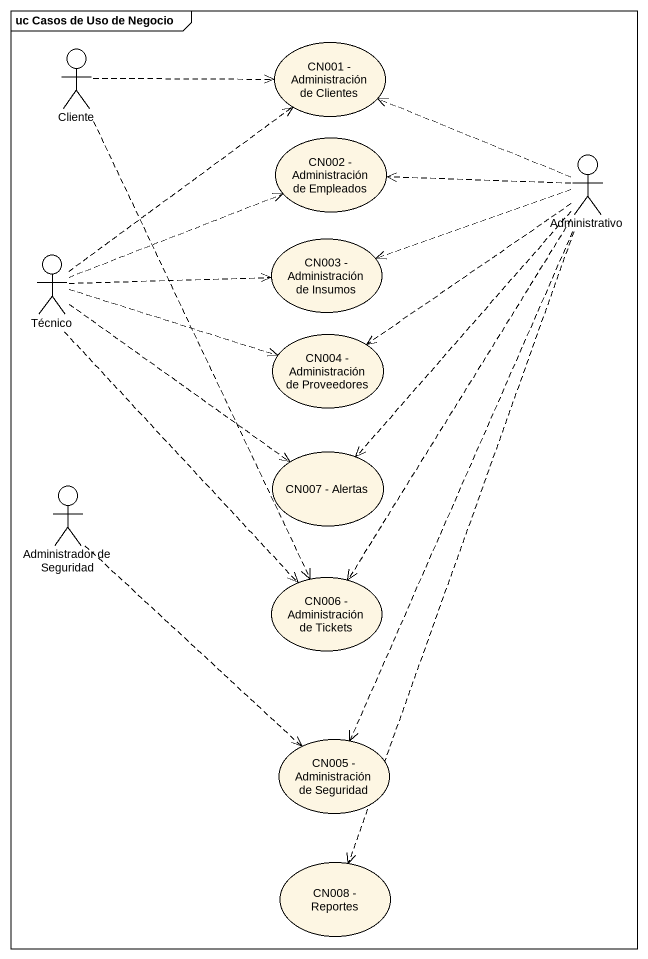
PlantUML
@startuml
mainframe uc Casos de Uso de Negocio
usecase "CN001 - Administración de Clientes" as CN001_Administración_de
actor Cliente
usecase "CN002 - Administración de Empleados" as CN002_Administración_de
actor Administrativo
actor Técnico
usecase "CN003 - Administración de Insumos" as CN003_Administración_de
usecase "CN004 - Administración de Proveedores" as CN004_Administración_de
usecase "CN007 - Alertas" as CN007_Alertas
actor "Administrador de Seguridad" as Administrador_de_Seguridad
usecase "CN006 - Administración de Tickets" as CN006_Administración_de
usecase "CN005 - Administración de Seguridad" as CN005_Administración_de
usecase "CN008 - Reportes" as CN008_Reportes
Cliente .right.> CN001_Administración_de
Cliente ..> CN006_Administración_de
Administrativo .left.> CN001_Administración_de
Administrativo .left.> CN002_Administración_de
Administrativo .left.> CN003_Administración_de
Administrativo ..> CN004_Administración_de
Administrativo ..> CN007_Alertas
Administrativo ..> CN006_Administración_de
Administrativo ..> CN005_Administración_de
Administrativo ..> CN008_Reportes
Técnico .up.> CN001_Administración_de
Técnico .right.> CN002_Administración_de
Técnico .right.> CN003_Administración_de
Técnico .right.> CN004_Administración_de
Técnico ..> CN007_Alertas
Técnico ..> CN006_Administración_de
Administrador_de_Seguridad ..> CN005_Administración_de
@enduml
